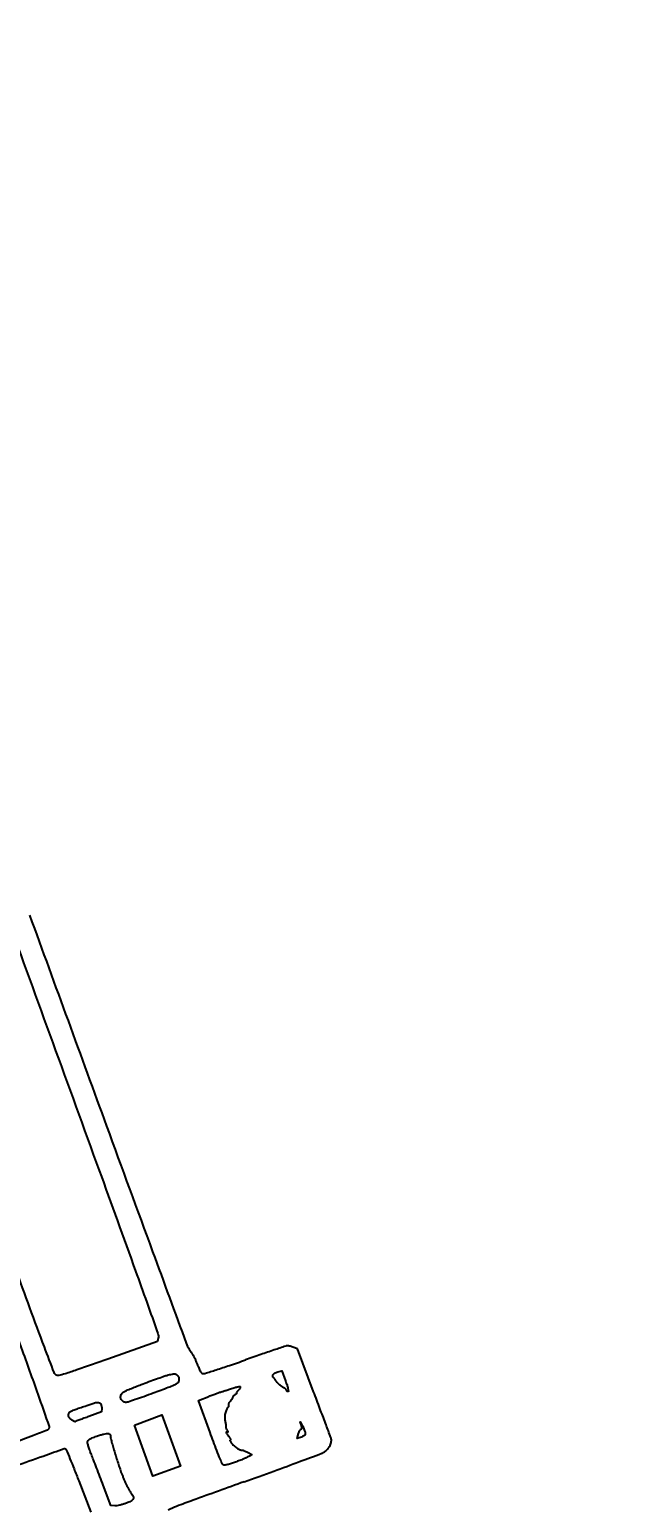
# Model space of a CAD drawing. Header units: metres. Extents: x 26.3 to 44.2, y 14.4 to 19.6.
# Drawn here: x 28.7305 to 28.8102, y 19.1491 to 19.3443 of the extents above; entities that cross this region are included whole.
import ezdxf

# ---------------------------------------------------------------- set-up
doc = ezdxf.new("R2010")
doc.units = ezdxf.units.M
doc.header["$MEASUREMENT"] = 0
doc.layers.add('Dimensions', color=7, linetype='Continuous', plot=False)
doc.layers.add('Suspensions', color=6, linetype='Continuous')
doc.styles.get("Standard").update_dxf_attribs({"font": 'arial.ttf'})
doc.dimstyles.new('Annotative', dxfattribs={"dimscale": 0, "dimtxt": 0.18, "dimasz": 0.18, "dimexe": 0.18, "dimexo": 0.0625, "dimgap": 0.09, "dimtad": 0, "dimtih": 1, "dimtoh": 1, "dimdec": 4, "dimzin": 0, "dimdsep": 46, "dimtxsty": 'Standard', "dimcen": 0.09, "dimadec": 0, "dimazin": 0, "dimtfac": 1, "dimtdec": 4, "dimtofl": 0, "dimtmove": 0, "dimatfit": 3, "dimfxl": 1, "dimtolj": 1, "dimtzin": 0, "dimarcsym": 0})

# ---------------------------------------------------------------- blocks, each defined once
blk = doc.blocks.new('*D83')
at = {"layer": 'Defpoints', "color": 0, "transparency": 16777216}
for p in [(28.67574575120831, 19.44829767138783), (28.87900149537925, 18.48732803355922), (29.42195853375229, 18.48732803355922)]:
    blk.add_point(p, dxfattribs=at)
at = {"layer": 'Dimensions', "color": 0, "lineweight": -2, "transparency": 16777216}
for p, q in [((28.69137075120831, 19.44829767138783), (29.46695853375229, 19.44829767138783)), ((29.42195853375229, 19.40329767138783), (29.42195853375229, 19.013288636921)), ((29.42195853375229, 18.53232803355922), (29.42195853375229, 18.92233706802605)), ((28.89462649537925, 18.48732803355922), (29.46695853375229, 18.48732803355922))]:
    blk.add_line(p, q, dxfattribs=at)
at = {"layer": 'Dimensions', "color": 0, "transparency": 16777216}
for points in [[(29.41445853375229, 19.40329767138783), (29.42945853375229, 19.40329767138783), (29.42195853375229, 19.44829767138783)], [(29.41445853375229, 18.53232803355922), (29.42945853375229, 18.53232803355922), (29.42195853375229, 18.48732803355922)]]:
    blk.add_solid(points, dxfattribs=at)
at = {"layer": 'Dimensions', "color": 0, "transparency": 16777216, "insert": (29.42195853375229, 18.96781285247351), "char_height": 0.045, "attachment_point": 5}
blk.add_mtext('\\A1;0.9610', dxfattribs=at)

msp = doc.modelspace()

# ---------------------------------------------------------------- linework, layer by layer
at = {"layer": 'Suspensions'}
for p, q in [((28.76585882674351, 19.1699659558475), (28.76525846463971, 19.17018276681739)), ((28.76799990698766, 19.16428741970572), (28.76585882674351, 19.1699659558475))]:
    msp.add_line(p, q, dxfattribs=at)
for points in [[(28.71547226879105, 19.26005210411679, -9.4e-05), (28.72740776500996, 19.22727203896336, -8.7e-05), (28.73967421562647, 19.19354511822684, -0.000997), (28.74447963864792, 19.18024279202272, -0.000349), (28.74744011476868, 19.17197810012761, -0.144555), (28.74747391784333, 19.17137668291004), (28.74736637024686, 19.17091936470566), (28.74082699465243, 19.16860890566372, -0.000746), (28.73673920927777, 19.16717148940479, -0.009445), (28.73518896224501, 19.16666162352369, -0.019877), (28.73433534919458, 19.16643535746152, -0.205241), (28.73398525210769, 19.16650105518731, -0.155459), (28.73373077508563, 19.16682095427191, -0.001018), (28.73244545819013, 19.17022016925065, -0.002264), (28.73052773324329, 19.17539427773008, -0.000337), (28.72672036510486, 19.18583303038167, -0.000326)], [(28.72516494877803, 19.18177720886231, -0.000312), (28.72938549294069, 19.17010785857271, -0.001821), (28.73158018105492, 19.16395788118852, -0.000488), (28.73306859064666, 19.15972537914828, -0.195897), (28.7330531826047, 19.15941571964704, -0.192031), (28.73283979576306, 19.15921502888438, -0.002225), (28.73099649895972, 19.15849828302466, -0.00402), (28.72823169269684, 19.15746278436434, -0.000732)], [(28.71307659269176, 19.14882025783985, -0.003625), (28.71632410654749, 19.15003675969015, -0.000525), (28.72296131370663, 19.15246040200733, -0.000731), (28.72860462988564, 19.15450506251115, -0.00252), (28.73227228609266, 19.15580699724084, -0.000498), (28.73506656250848, 19.15677994955377, -0.255935), (28.73524232035465, 19.15675031464448, -0.128111), (28.73533203042167, 19.1566317656387, -0.000896), (28.7358177595539, 19.15545405089008, -0.003384), (28.73636376564717, 19.15409735401462, -0.00215), (28.73698207653798, 19.15251049727888), (28.73856574521124, 19.14839387497594)]]:
    msp.add_lwpolyline(points, format="xyb", dxfattribs=at)
for points in [[(28.74860710132929, 19.16646173044167, -0.012572), (28.74896761050922, 19.16655567487592, -0.015773), (28.74930619798482, 19.16662368627424, -0.013979), (28.7495901091164, 19.16666332848558, -0.108042), (28.7497226841409, 19.16664942700613, -0.064201), (28.74981808529091, 19.16660358460848, -0.030602), (28.7499276963547, 19.16652242077048, -0.029719), (28.75003347388303, 19.16642229345706, -0.037158), (28.75011835926706, 19.16631713474621, -0.085616), (28.75017768520567, 19.16618914138676, -0.048159), (28.75020623167707, 19.16601976227208, -0.046228), (28.75020228950039, 19.16583787049986, -0.055733), (28.75016410872664, 19.16567135833181, -0.145651), (28.74997446586459, 19.16540907612989, -0.054072), (28.74958165732628, 19.16516961179163, -0.019547), (28.74881035491931, 19.16484320457462, -0.001701), (28.74681543829413, 19.16409722028645, -0.003068), (28.7455573890954, 19.16364041138527, -0.004415), (28.74443775397858, 19.16325272492669, -0.002393), (28.74348777584254, 19.16293820415412, -0.06845), (28.74323443146793, 19.16289256001921, -0.079431), (28.74307754771513, 19.16291099474191, -0.053414), (28.74290980478938, 19.16297842456449, -0.052604), (28.74275709998655, 19.16308156954398, -0.069275), (28.742644731663, 19.16320630276577, -0.056909), (28.74255727179194, 19.1633737745994, -0.067533), (28.74251614882006, 19.16354727999642, -0.066889), (28.74252256568434, 19.1637268355161, -0.054353), (28.74257543546106, 19.16391216507358, -0.126977), (28.74275780209619, 19.16415756178176, -0.052962), (28.7431068507965, 19.16438290542878, -0.022409), (28.7437559828593, 19.16467484325036, -0.002699), (28.74521777711876, 19.16524589907385, -0.002742), (28.74623670951198, 19.16563122263368, -0.002908), (28.74724009225463, 19.16599776237137, -0.002771), (28.74810767307562, 19.16630356642405, -0.013322)], [(28.76325908607263, 19.16692876513214), (28.76379994399753, 19.16707579712171), (28.76429274689974, 19.16572183227565, -0.008838), (28.76448299161495, 19.16516892180392, -0.018119), (28.76460850848229, 19.16472825206036, -0.014064), (28.76468157409491, 19.16439062046905, -0.370082), (28.76463858365522, 19.16431621210651, -0.14991), (28.76457616071491, 19.16431369170058, -0.096583), (28.7645104572238, 19.1643454114704, -0.080314), (28.76445142220744, 19.16440651806058, -0.063357), (28.76440878626875, 19.16448814997666, 0.057014), (28.76436357055886, 19.16457745655419, 0.046673), (28.76429658340549, 19.16466099825885, 0.048472), (28.76421919878981, 19.16472681430509, 0.084369), (28.76414313310293, 19.16476258455782, -0.069248), (28.76404673453465, 19.16480442723683, -0.014082), (28.76389018396322, 19.16490609017495, -0.014594), (28.76371356083796, 19.16503576393299, -0.013223), (28.76353876033174, 19.16517971905739, -0.017738), (28.76336578465277, 19.1653411364932, -0.015056), (28.76319464165799, 19.16552324627004, -0.015318), (28.763048781138, 19.16569867503591, -0.040643), (28.76295925308561, 19.16583480164923, 0.024326), (28.76288874844401, 19.16595002057914, 0.024562), (28.76280759501688, 19.16605745853934, 0.025282), (28.76272788220809, 19.16614361442854, 0.084535), (28.7626647824442, 19.16618724876488, -0.171717), (28.76261974016134, 19.16623149296365, -0.082354), (28.76259627020949, 19.16631017233503, -0.066602), (28.76259701361548, 19.16641006583276, -0.050843), (28.76262324817525, 19.16651631977219, -0.111038), (28.76269836603988, 19.16663485980141, -0.052389), (28.76283998275512, 19.16674940538292, -0.044775), (28.76303153376972, 19.16685058277943, -0.032766)], [(28.7556426389138, 19.16424030180936, 0.071526), (28.75571054740323, 19.16425127116931, 0.001121), (28.75608642050479, 19.16436968860964, 0.002949), (28.75652276004401, 19.16451107023171, 0.001947), (28.75702274763039, 19.16467850211854, -0.00803), (28.75759877978884, 19.16486363654577, -0.025144), (28.75799333024549, 19.16496212938257, -0.035041), (28.75825046361805, 19.16499425706985, -0.41767), (28.75831754712926, 19.16493336805146, -0.107551), (28.75830232408601, 19.16484564521671, -0.036082), (28.7582444848269, 19.1647283799225, -0.033952), (28.758159696702, 19.16460397869633, -0.032846), (28.75805798135571, 19.1644907260041, 0.027037), (28.75795861829977, 19.1643826441237, 0.035723), (28.75788115025461, 19.16427365127289, 0.038659), (28.75783262032677, 19.16417793030758, 0.1874), (28.75783133858245, 19.16411814227327, -0.188428), (28.75783019719227, 19.1640694407917, -0.089067), (28.75779554587279, 19.16401580235382, -0.068885), (28.75773344506773, 19.16396537766853, -0.048885), (28.75765241766503, 19.1639265612141, 0.089731), (28.75755618091116, 19.16387042700049, 0.036054), (28.75744740271415, 19.16376300760444, 0.034216), (28.75734408546305, 19.16362743795131, 0.036632), (28.75726281703754, 19.16348200192739, -0.024054), (28.75718228328244, 19.16332897013895, -0.01873), (28.75708081733966, 19.16317066704568, -0.019089), (28.75697488427137, 19.16303004228241, -0.042909), (28.75688202013626, 19.16293418758956, 0.073158), (28.75680754589554, 19.16284741284763, 0.064117), (28.75675713594017, 19.16273897871357, 0.066866), (28.75673736901145, 19.1626262280883, 0.097581), (28.75675284652852, 19.16252685990878, -0.060084), (28.75677370865087, 19.16243737547021, -0.078859), (28.75676965650287, 19.16235369499562, -0.097034), (28.7567422211625, 19.16228866133136, -0.158569), (28.75669550580124, 19.1622521366037, 0.172812), (28.75663060790801, 19.16219843072848, 0.02005), (28.75653918317343, 19.16202993901548, 0.022218), (28.75644446183249, 19.1618135583163, 0.016416), (28.75635843182797, 19.16156672515133, 0.036484), (28.7562926872293, 19.16128543376184, 0.026344), (28.75625923746609, 19.16096493019084, 0.026782), (28.75625993047872, 19.1606552586039, 0.050991), (28.7562989973173, 19.16040954665468, -0.015802), (28.75634892867881, 19.16019433336497, -0.016536), (28.75638430550376, 19.15997962058864, -0.016422), (28.7564025625111, 19.15979276282308, -0.067367), (28.75639462098045, 19.15967945692318, 0.094324), (28.75639299342919, 19.15958032910198, 0.040979), (28.75642618863465, 19.15945224387707, 0.038641), (28.75648501950742, 19.15931789618772, 0.041627), (28.75656259649671, 19.15919771152346, -0.019523), (28.756654787674, 19.15906785052771, -0.153026), (28.75667462669889, 19.15899743510294, -0.377312), (28.75664364881359, 19.15896422825816, -0.075907), (28.75655594105115, 19.15896887982448, 0.080207), (28.75646871865796, 19.15897275773039, 0.361735), (28.75643610726632, 19.15893851546796, 0.15356), (28.75645366463543, 19.15886612136682, 0.021168), (28.75654031362666, 19.15873529930932, -0.000138), (28.75663144758112, 19.15860953275572, -8.5e-05), (28.75673873969905, 19.15846132579958, -8.5e-05), (28.75684484289331, 19.15831465729039, -0.000152), (28.75693201397365, 19.15819403986642, -0.045861), (28.75699379078586, 19.15808952481506, -0.078902), (28.75702212992815, 19.15799269231634, -0.11879), (28.75701403454148, 19.15791889311771, -0.222573), (28.75697253516823, 19.15787725408113, 0.398645), (28.75694587366266, 19.15782384908573, 0.058537), (28.75699910845037, 19.15770221708038, 0.039835), (28.75711293802259, 19.15753905259249, 0.020317), (28.75727958813507, 19.15735260353717, 0.019641), (28.75748218250161, 19.15715946654625, 0.015895), (28.75771379937954, 19.15696813426771, 0.016184), (28.75793901940648, 19.15680520334949, 0.039417), (28.7581172266399, 19.1567043179253, 0.017502), (28.75827107319834, 19.1566390311158, 0.022038), (28.75841783762262, 19.15659002606284, 0.02087), (28.75854173987113, 19.15656016900263, 0.136792), (28.7586048613546, 19.15656505003572, -0.1648), (28.75867322284529, 19.15656658114576, -0.013428), (28.7588449705881, 19.15650753943461, -0.016909), (28.75905012686816, 19.15642277983918, -0.01218), (28.75927322142772, 19.1563150227058), (28.75983545019635, 19.15602636673957), (28.75951839650067, 19.15579915614384, -0.04574), (28.75931875253483, 19.15568207745225, -0.00657), (28.7588873177011, 19.15548638664851, -0.007413), (28.75836919683872, 19.15526863223455, -0.006273), (28.75781526695764, 19.15505346883946, -0.00936), (28.75726469056807, 19.15485919077936, -0.012452), (28.75675701323648, 19.15470459036781, -0.009777), (28.7563311375483, 19.1545953250539, -0.11202), (28.75615911017262, 19.15459386578699, -0.227107), (28.75596222531392, 19.15474706888941, -0.015284), (28.75565547554035, 19.15541183640629, -0.010911), (28.75520104107836, 19.15654978683867, -0.001576), (28.75433221004564, 19.15889374274364), (28.75277538912684, 19.16313474541404), (28.75416249821423, 19.16368671635101, -0.002057), (28.75470084530841, 19.16389837911601, -0.003148), (28.75516947207981, 19.16407702009205, -0.001106), (28.75557470200254, 19.16422755862401, -0.084232)], [(28.73780828099909, 19.16241071800742, -0.003973), (28.73883581322129, 19.16275582726264, -0.032411), (28.73931548639574, 19.16287896154387, -0.081992), (28.73959881252027, 19.16288543922181, -0.166841), (28.73979483267047, 19.16278552335422, -0.073144), (28.73988390914725, 19.16266146897451, -0.042016), (28.73995450604545, 19.16249104750196, -0.039591), (28.73999987977009, 19.16229691054809, -0.041203), (28.7400132673752, 19.16210064851404), (28.74000681816213, 19.16164826690191), (28.73831987023989, 19.16103426807147, 0.002025), (28.73766749296843, 19.16079382424645, 0.003111), (28.73710476775139, 19.16057983304135, 0.001054), (28.73662054190006, 19.16039106069778, 0.086852), (28.73655225624629, 19.16034946740521, -0.252107), (28.73649806680983, 19.16033698217039, -0.029738), (28.73637684352048, 19.16037808950339, -0.029852), (28.73622872310505, 19.16044892471729, -0.020072), (28.73606838342854, 19.16054632818285, -0.043631), (28.73589976434227, 19.16068080993445, -0.050065), (28.73576548100506, 19.16083694721792, -0.054506), (28.73567448446267, 19.16100298681057, -0.076531), (28.73563442804345, 19.16116689714386, -0.059682), (28.73563913241212, 19.1613124074952, -0.054157), (28.73567776868994, 19.16145779240888, -0.05764), (28.73574261890976, 19.16158142055993, -0.101092), (28.73582514632499, 19.16166161146236, -0.049381), (28.73598307347174, 19.16174200377051, -0.002751), (28.73649904702514, 19.16194015637454, -0.004222), (28.73711733119382, 19.16216775829226, -0.003077)], [(28.73935554822429, 19.15842741538534, -0.013419), (28.73983252690142, 19.15858666277826, -0.016674), (28.74028421868843, 19.15870781285052, -0.015871), (28.74066523633714, 19.15878384331687, -0.093875), (28.74086765551447, 19.15877939373561, -0.051204), (28.7410193137713, 19.15873056316552, -0.107227), (28.74111915163202, 19.15865815714272, -0.1274), (28.74116974045348, 19.15856009601391, -0.089598), (28.74117524195256, 19.15843548638965, 0.092042), (28.74118420034282, 19.15825263710532, 0.004738), (28.74132660848439, 19.15767571425021, 0.007403), (28.7415135261297, 19.15699043495711, 0.005294), (28.74174204023236, 19.15622933522334, 0.001166), (28.74198850153952, 19.15544538031811, 0.001299), (28.74223000982084, 19.15469021512379, 0.001198), (28.7424391345333, 19.15404739269205, 0.006825), (28.74255578218635, 19.15370747157593, 0.008202), (28.74266397520606, 19.15342057149204, 0.003272), (28.74282125347755, 19.1530308424285, 0.003237), (28.74299638590836, 19.15261264585261, 0.004072), (28.74316424620483, 19.15222770493537, 0.012542), (28.74334295482871, 19.15185243008106, 0.010507), (28.7435506905328, 19.15146346452861, 0.010645), (28.74375565954971, 19.15111589780679, 0.028437), (28.74392062614269, 19.15088035792704, -0.020485), (28.7440930684915, 19.15064229166621, -0.061752), (28.74418235341586, 19.15046323770732, -0.088546), (28.74420795901198, 19.15030713901269, -0.08259), (28.74417914074995, 19.15014773195047, -0.126518), (28.74408149104534, 19.15000356781695, -0.045439), (28.74388000791694, 19.14985575826384, -0.033602), (28.74357954713066, 19.14970126614237, -0.014672), (28.7431627564766, 19.1495355627577, -0.017858), (28.7427742642014, 19.14940967980046, -0.01621), (28.74236509034868, 19.14930727918524, -0.016473), (28.74199308387674, 19.14923963673401, -0.04901), (28.74173460229236, 19.14922696525952), (28.74122316138275, 19.14925202606643), (28.74021431085691, 19.15194752558095, 0.001151), (28.7397874901542, 19.15307998054144, 0.001029), (28.73933928812929, 19.1542536408604, 0.001031), (28.7389322948844, 19.15530636109142, 0.003214), (28.73865219665785, 19.15601295958857, -0.009806), (28.73844356685825, 19.15656021693061, -0.012609), (28.73827449422381, 19.15707145792115, -0.01047), (28.73815380529123, 19.15750211463806, -0.098978), (28.73814332063256, 19.15769262426483, -0.138902), (28.73822279802422, 19.15787137891417, -0.083055), (28.73840033724585, 19.15802418367693, -0.041152), (28.73872960206245, 19.15818841306817, -0.007837)], [(28.7664947796917, 19.15985116332914, -0.020073), (28.76660822756424, 19.15963701093925, -0.014303), (28.76671854114431, 19.1593889405402, -0.014474), (28.76681026324546, 19.15914590499883, -0.029668), (28.76686506316617, 19.15894989082351, -0.046402), (28.76689452003137, 19.15870672790754, -0.172157), (28.766847668713, 19.1585620405978, -0.12336), (28.7667084719631, 19.15845148933364, -0.019164), (28.76638024289887, 19.15831757102345), (28.76580390181317, 19.15810780002347), (28.76600762811142, 19.15876052078195, -0.022301), (28.76609724764747, 19.15900823719443, -0.034584), (28.76619831940194, 19.15921179467552, -0.037777), (28.76629659553202, 19.15935375320709, -0.280601), (28.76637070766222, 19.15938018897496, 0.365684), (28.7664189823367, 19.15940635158746, 0.092237), (28.76643712608429, 19.15950118816871, 0.05251), (28.76642199245699, 19.1596522672309, 0.026141), (28.76637303897559, 19.15983851172172), (28.7662160153061, 19.16032988640455)]]:
    msp.add_lwpolyline(points, format="xyb", close=True, dxfattribs=at)
at = {"layer": 'Suspensions', "linetype": 'ByBlock'}
msp.add_lwpolyline([(28.74432296100385, 19.15990184969885), (28.74796863880698, 19.16122876790292), (28.75042938802861, 19.15446791498156), (28.74678371022548, 19.15314099677749)], close=True, dxfattribs=at)
at = {"layer": 'Suspensions'}
for centre, radius, start, end in [((78.11533177593354, 37.2257917636169), 52.56244202681578, 200.0245069729264, 200.0568217923577), ((35.63793981281594, 21.71755686089477), 7.342599282880959, 200.0567869580385, 200.1947551784394), ((52.39812769419903, 27.88234267780405), 25.20060818610183, 200.1947108370401, 200.2240462759907), ((28.75479497233198, 19.17202225038704), 0.003845216522044547, 200.2241321576135, 213.1400357940988), ((28.99895504636113, 19.33143001163086), 0.2954356417672306, 213.1398068078882, 213.2037488961658), ((28.99776294463001, 19.33065255721085), 0.2940124282885718, 213.204196734235, 213.2683680056126), ((28.97184500849275, 19.3136466909022), 0.2630134137735555, 213.2681057385916, 213.3306727282656), ((28.78447404265176, 19.19042308807835), 0.03875477930702111, 213.330371095914, 213.5877436292934), ((28.75119817865577, 19.16832489450745), 0.001190349104172927, 24.70944476583484, 33.58859561516761), ((28.74059851783102, 19.16344765975451), 0.01285826358931725, 23.15899708441205, 24.70870970895052), ((28.73955264938523, 19.16300019053872), 0.01399583534439025, 21.48474381948146, 23.15935505976097), ((28.680699262807, 19.39174545426906), 0.2365784512744964, 288.7899836612937, 289.3262711787057), ((29.02402201640507, 18.41281477819035), 0.8008104737229146, 109.172174170161, 109.3264143853237), ((28.90342793913145, 18.75965675653605), 0.4336016919431948, 108.9281240521818, 109.1722039806269), ((29.35097310806303, 17.45456803928344), 1.813294860054431, 108.8767153547461, 108.9280523723313), ((28.76456559612151, 19.16959824338978), 0.0007821370484774856, 97.57780680020441, 108.8767677372744), ((28.76450981316761, 19.17001757674466), 0.000359109625671406, 79.74605306264925, 97.57824201069192), ((28.76391651985579, 19.16673815354691), 0.003691768243598648, 76.52167946529049, 79.74538576195889), ((28.76381299926471, 19.16630606755411), 0.004136082115224877, 73.11590716697968, 76.52223418556547), ((28.76357340277319, 19.16551680357478), 0.004960911859257274, 70.14336590091361, 73.11547513514218), ((28.73733753725017, 19.16212839915513), 0.01637632730662436, 19.99594945632844, 21.48447287718131), ((28.76553302687526, 19.17238850877713), 0.01362793046883229, 199.9961388942913, 202.3417462049705), ((28.75449540437633, 19.16785225333058), 0.001694501627752421, 202.3417806660054, 213.2346658324851), ((28.75358460778053, 19.16725545587187), 0.0006055949992283795, 213.2345455298818, 233.6860164481593), ((28.75345996584896, 19.1670858621172), 0.0003951249236188414, 233.6859226115601, 261.8449567721561), ((28.75348183670776, 19.16723850160482), 0.000549323327113776, 261.8452238261111, 287.557938969885), ((28.66997025912135, 19.43117662569697), 0.2773841421997561, 287.5576787160539, 287.881514246342), ((28.71922939499918, 19.27849884395632), 0.1169566897339431, 287.8815381009661, 288.7900152225557), ((26.2821148143879, 18.22699036085872), 2.656717988446077, 20.60795316136048, 20.65883181273225), ((27.3103539277974, 18.61364137065777), 1.558185022295252, 20.53214745773833, 20.60800706704312), ((25.74897940283483, 18.02887162087496), 3.22547206040817, 20.50069960648501, 20.5320976934619), ((28.76751741367494, 19.15875481860746), 0.003084455799962292, 318.7842113154371, 324.4841950082115), ((28.76857369931593, 19.15800093676158), 0.001786735802088734, 324.4842187698554, 333.0633462596585), ((28.76852150662537, 19.15802746380135), 0.001845282883627695, 333.0631751896891, 341.8029596444274), ((28.7588825076952, 19.15427020245313), 0.01205663938555172, 18.87291743836983, 20.50054857810632), ((28.76897747425356, 19.15787757527649), 0.001365310959615618, 341.8029634496503, 352.7571302637354), ((28.76942099475989, 19.15787276562102), 0.0009193968636713698, 4.648349538296827, 18.87309842227743), ((28.76917357704513, 19.15785265231776), 0.001167630766547166, 352.757146402913, 4.648173228568942), ((28.57864885246493, 19.65805924147584), 0.5367938447791196, 290.057010399905, 290.4415793110555), ((28.21032394642078, 20.64626163719331), 1.591406195984046, 290.4415519739058, 290.5543100588893), ((28.76838110079576, 19.15797213470726), 0.00193036076060084, 290.5543008425033, 302.985363719621), ((28.76865859432958, 19.15754458078602), 0.001420650041845077, 302.9856335003412, 313.0410027638628), ((28.76757794020459, 19.15870180835605), 0.003003997441023687, 313.0406211778217, 318.7841225274262), ((28.43230648144949, 20.05888962483228), 0.9635034483458398, 289.8088168838716, 290.0570221036832), ((30.30222766954735, 14.8674898374806), 4.554398055107474, 109.8088144102445, 109.8991125540847), ((28.7557951026757, 19.13418367757473), 0.01607640554078531, 111.5006751466619, 115.816599726039), ((28.78028121856916, 19.07202404241578), 0.082885013628677, 109.8991299200609, 111.5006354810334)]:
    msp.add_arc(centre, radius, start, end, dxfattribs=at)

# ---------------------------------------------------------------- dimensions: what is measured, and where the dimension line sits
at = {"layer": 'Dimensions'}
dim = msp.add_linear_dim(base=(29.42195853375229, 18.48732803355922), p1=(28.67574575120829, 19.44829767138782), p2=(28.87900149537923, 18.48732803355922), angle=90, dimstyle='Annotative', dxfattribs=at)
dim.commit()
dim.dimension.update_dxf_attribs({"geometry": '*D83', "text_midpoint": (29.42195853375229, 18.96781285247351)})

doc.saveas('drawing.dxf')
